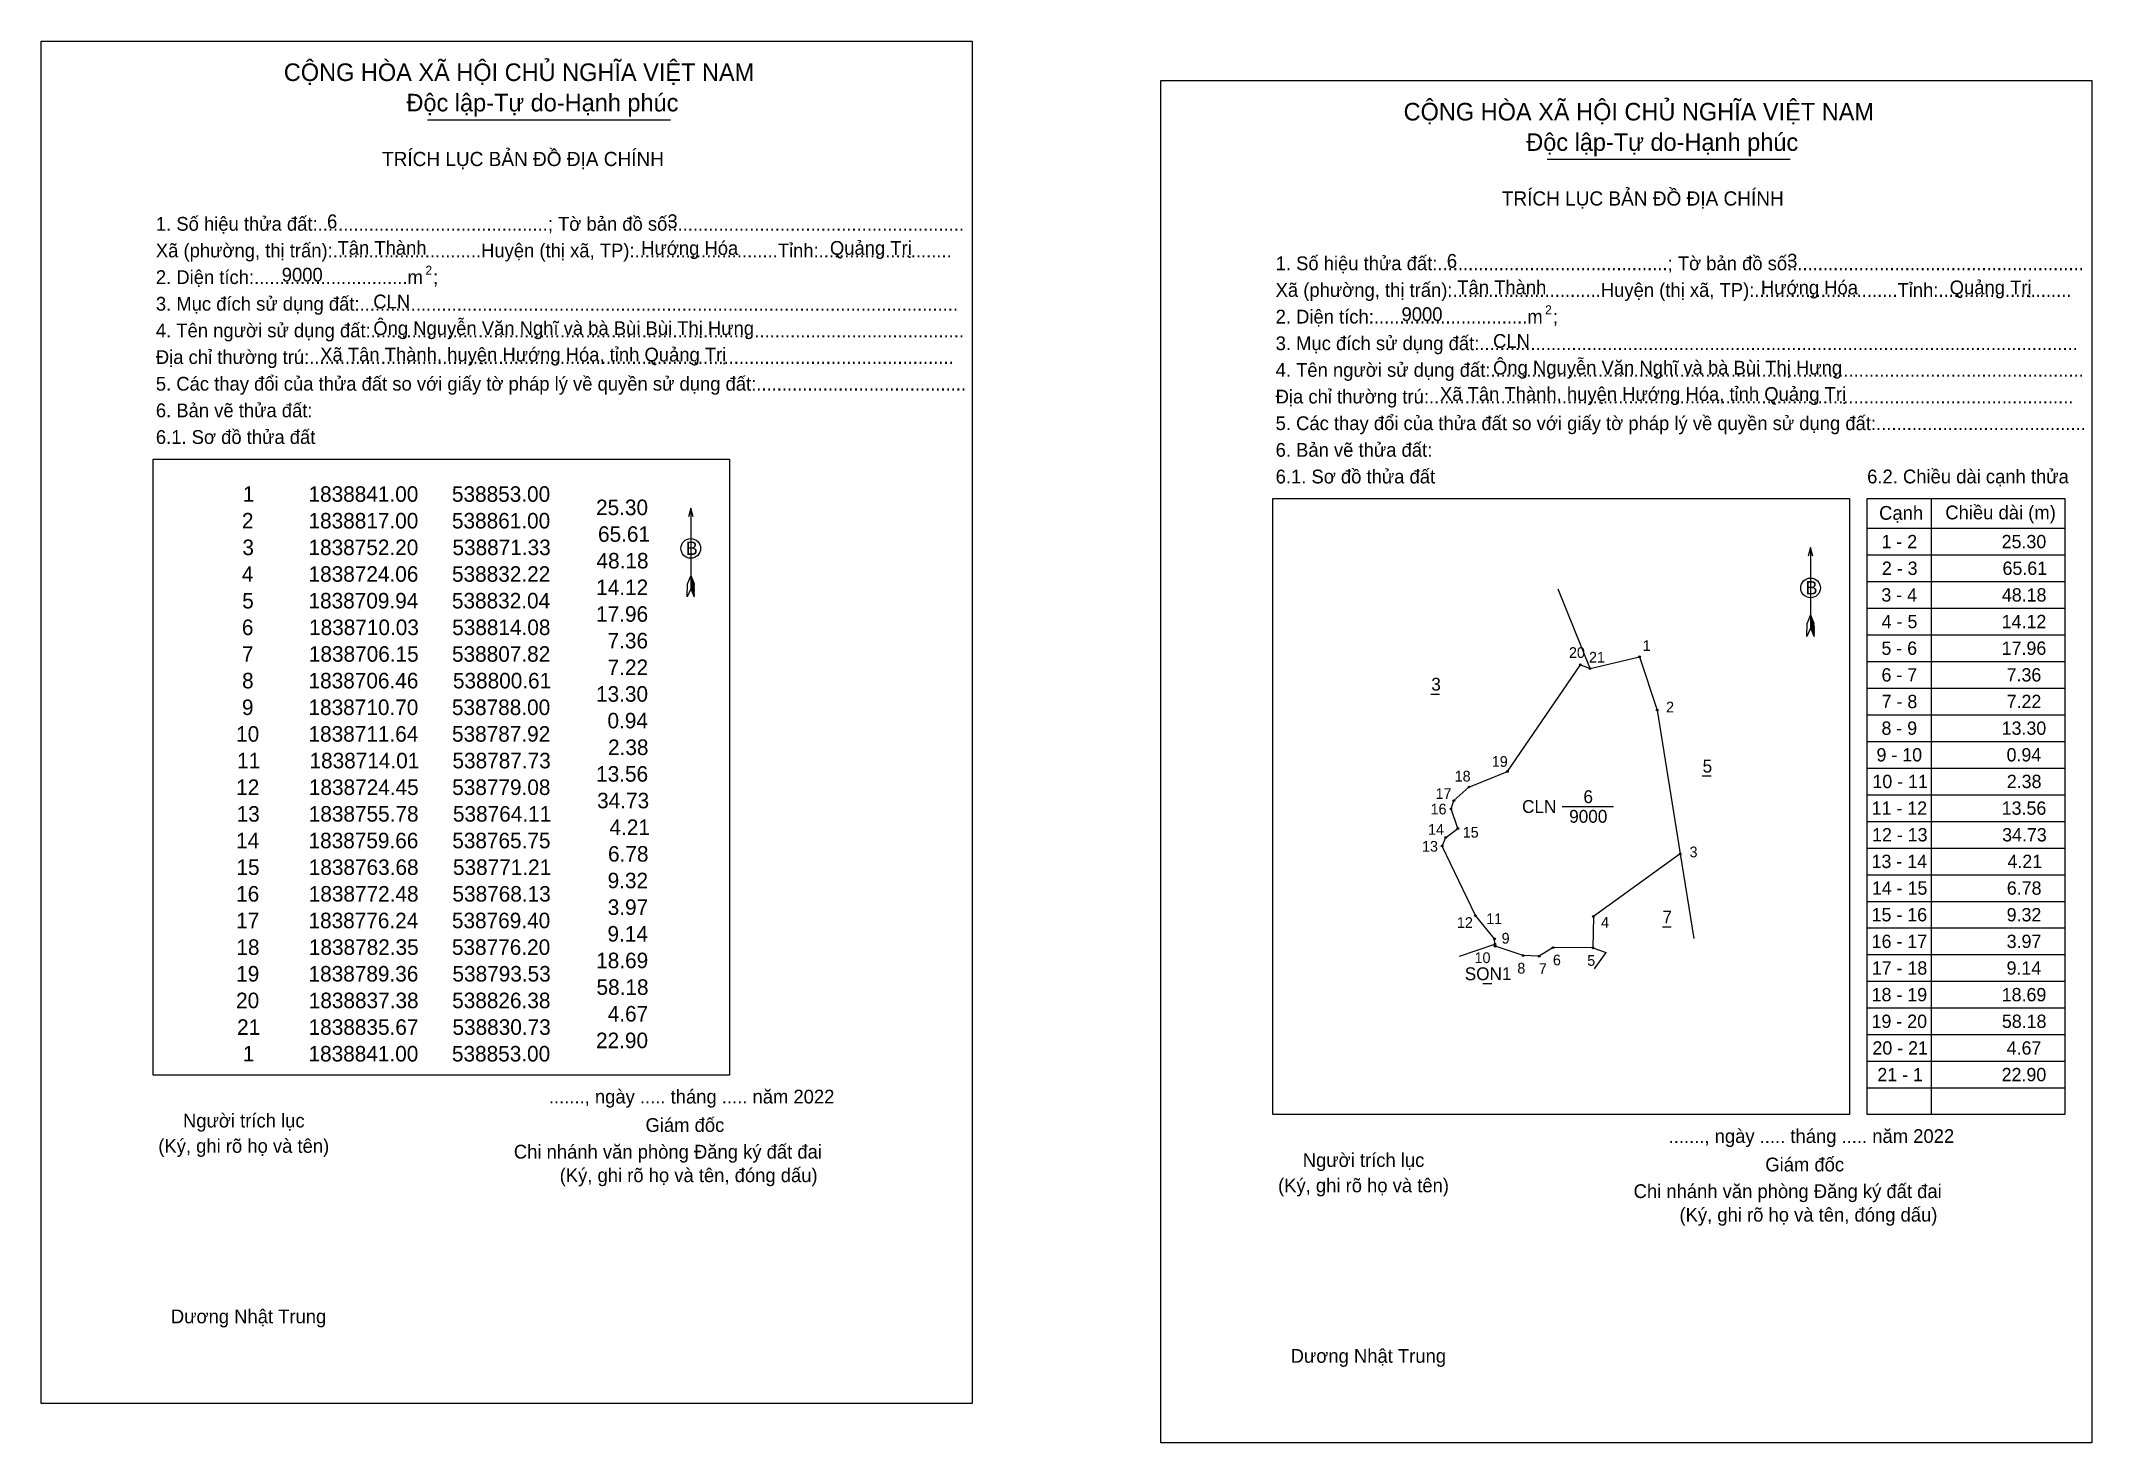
# Model space of a CAD drawing. Extents: x 538133 to 539057, y 1838487 to 1839118.
import ezdxf

# ---------------------------------------------------------------- set-up
doc = ezdxf.new("R2010")
doc.units = 0
for name, color, linetype in [('Level 1', 7, 'Continuous'), ('Level 10', 7, 'Continuous'), ('Level 11', 7, 'Continuous'), ('Level 13', 7, 'Continuous'), ('Level 2', 7, 'Continuous'), ('Level 27', 7, 'Continuous'), ('Level 36', 7, 'Continuous'), ('Level 52', 7, 'Continuous'), ('Level 53', 7, 'Continuous'), ('Level 6', 7, 'Continuous'), ('Level 9', 7, 'Continuous')]:
    doc.layers.add(name, color=color, linetype=linetype)

msp = doc.modelspace()

# ---------------------------------------------------------------- linework, layer by layer
at = {"layer": 'Level 1'}
for p, q in [((538133.15, 1839118.23), (538133.15, 1839118.23)), ((538637.43, 1839100.45), (538637.43, 1839100.45)), ((538183.64, 1838930.05), (538183.64, 1838930.05)), ((538687.92, 1838912.28), (538687.92, 1838912.28)), ((538984.32, 1838912.28), (538984.32, 1838634.88)), ((538425.76, 1838907.93), (538425.76, 1838871.63)), ((538955.52, 1838898.88), (539044.52, 1838898.88)), ((538930.03, 1838890.16), (538930.03, 1838853.86)), ((538955.52, 1838886.88), (539044.52, 1838886.88)), ((538424.16, 1838867.93), (538424.24, 1838873.93)), ((538425.76, 1838877.63), (538424.24, 1838873.93)), ((538425.76, 1838877.63), (538427.3, 1838873.93)), ((538425.76, 1838877.11), (538427.3, 1838873.39)), ((538425.76, 1838876.59), (538427.3, 1838872.87)), ((538425.76, 1838876.07), (538427.32, 1838872.33)), ((538425.76, 1838875.53), (538427.32, 1838871.79)), ((538425.76, 1838875.01), (538427.32, 1838871.25)), ((538425.76, 1838874.49), (538427.32, 1838870.71)), ((538425.76, 1838873.97), (538427.34, 1838870.17)), ((538425.76, 1838873.45), (538427.34, 1838869.63)), ((538427.36, 1838867.93), (538427.3, 1838873.93)), ((538955.52, 1838874.88), (539044.52, 1838874.88)), ((538425.76, 1838871.63), (538424.16, 1838867.93)), ((538425.76, 1838872.93), (538427.34, 1838869.09)), ((538425.76, 1838872.41), (538427.36, 1838868.57)), ((538425.76, 1838871.63), (538427.36, 1838867.93)), ((538928.43, 1838850.16), (538928.51, 1838856.16)), ((538930.03, 1838859.86), (538928.51, 1838856.16)), ((538930.03, 1838859.86), (538931.57, 1838856.16)), ((538930.03, 1838859.34), (538931.57, 1838855.62)), ((538930.03, 1838858.82), (538931.57, 1838855.1)), ((538930.03, 1838858.3), (538931.59, 1838854.56)), ((538930.03, 1838857.76), (538931.59, 1838854.02)), ((538930.03, 1838857.24), (538931.59, 1838853.48)), ((538930.03, 1838856.72), (538931.59, 1838852.94)), ((538930.03, 1838856.2), (538931.61, 1838852.4)), ((538930.03, 1838855.68), (538931.61, 1838851.86)), ((538930.03, 1838855.16), (538931.61, 1838851.32)), ((538931.63, 1838850.16), (538931.57, 1838856.16)), ((538955.52, 1838862.88), (539044.52, 1838862.88)), ((538930.03, 1838853.86), (538928.43, 1838850.16)), ((538930.03, 1838854.64), (538931.63, 1838850.8)), ((538930.03, 1838853.86), (538931.63, 1838850.16)), ((538955.52, 1838850.88), (539044.52, 1838850.88)), ((538955.52, 1838838.88), (539044.52, 1838838.88)), ((538955.52, 1838826.88), (539044.52, 1838826.88)), ((538955.52, 1838814.88), (539044.52, 1838814.88)), ((538955.52, 1838802.88), (539044.52, 1838802.88)), ((538955.52, 1838790.88), (539044.52, 1838790.88)), ((538955.52, 1838778.88), (539044.52, 1838778.88)), ((538955.52, 1838766.88), (539044.52, 1838766.88)), ((538955.52, 1838754.88), (539044.52, 1838754.88)), ((538955.52, 1838742.88), (539044.52, 1838742.88)), ((538955.52, 1838730.88), (539044.52, 1838730.88)), ((538955.52, 1838718.88), (539044.52, 1838718.88)), ((538955.52, 1838706.88), (539044.52, 1838706.88)), ((538955.52, 1838694.88), (539044.52, 1838694.88)), ((538955.52, 1838682.88), (539044.52, 1838682.88)), ((538955.52, 1838670.88), (539044.52, 1838670.88)), ((538443.24, 1838652.65), (538443.24, 1838652.65)), ((538955.52, 1838658.88), (539044.52, 1838658.88)), ((538955.52, 1838646.88), (539044.52, 1838646.88)), ((538947.52, 1838634.88), (538947.52, 1838634.88)), ((538552.5, 1838504.78), (538552.5, 1838504.78)), ((539056.77, 1838487), (539056.77, 1838487))]:
    msp.add_line(p, q, dxfattribs=at)
for points in [[(538183.64, 1838930.05), (538443.24, 1838930.05), (538443.24, 1838652.65), (538183.64, 1838652.65)], [(538687.92, 1838912.28), (538947.52, 1838912.28), (538947.52, 1838634.88), (538687.92, 1838634.88)], [(538955.52, 1838912.28), (539044.52, 1838912.28), (539044.52, 1838634.88), (538955.52, 1838634.88)]]:
    msp.add_lwpolyline(points, close=True, dxfattribs=at)
for points in [[(538426.8, 1838904.07), (538425.76, 1838907.93), (538424.72, 1838904.07)], [(538931.07, 1838886.3), (538930.03, 1838890.16), (538928.99, 1838886.3)]]:
    msp.add_lwpolyline(points, dxfattribs=at)
for centre in [(538425.76, 1838889.79), (538930.04, 1838872.01)]:
    msp.add_circle(centre, 4.43, dxfattribs=at)
at = {"layer": 'Level 10'}
for p, q in [((538772.01, 1838706.2), (538787.92, 1838711.64)), ((538832.72, 1838700.48), (538837.97, 1838707.82))]:
    msp.add_line(p, q, dxfattribs=at)
msp.add_lwpolyline([(538830.73, 1838835.67), (538853, 1838841), (538861, 1838817), (538871.33, 1838752.2), (538832.22, 1838724.06), (538832.04, 1838709.94), (538814.08, 1838710.03), (538807.82, 1838706.15), (538800.61, 1838706.46), (538788, 1838710.7), (538787.92, 1838711.64), (538787.73, 1838714.01), (538779.08, 1838724.45), (538764.11, 1838755.78), (538765.75, 1838759.66), (538771.21, 1838763.68), (538768.13, 1838772.48), (538769.4, 1838776.24), (538776.2, 1838782.35), (538793.53, 1838789.36), (538826.38, 1838837.38)], close=True, dxfattribs=at)
at = {"layer": 'Level 11'}
for centre in [(538826.38, 1838837.38), (538853, 1838841), (538830.73, 1838835.67), (538830.73, 1838835.67), (538861, 1838817), (538776.2, 1838782.35), (538793.53, 1838789.36), (538768.13, 1838772.48), (538769.4, 1838776.24), (538771.21, 1838763.68), (538764.11, 1838755.78), (538765.75, 1838759.66), (538871.33, 1838752.2), (538779.08, 1838724.45), (538832.22, 1838724.06), (538787.73, 1838714.01), (538787.92, 1838711.64), (538788, 1838710.7), (538814.08, 1838710.03), (538832.04, 1838709.94), (538800.61, 1838706.46), (538807.82, 1838706.15)]:
    msp.add_circle(centre, 0.385, dxfattribs=at)
at = {"layer": 'Level 13'}
for p, q in [((538307.15, 1839082.77), (538416.62, 1839082.77)), ((538811.43, 1839064.99), (538920.9, 1839064.99))]:
    msp.add_line(p, q, dxfattribs=at)
at = {"layer": 'Level 2'}
for points in [[(538133.15, 1839118.25), (538552.49, 1839118.25), (538552.49, 1838504.78), (538133.15, 1838504.78)], [(538637.43, 1839100.48), (539056.77, 1839100.48), (539056.77, 1838487), (538637.43, 1838487)]]:
    msp.add_lwpolyline(points, close=True, dxfattribs=at)
at = {"layer": 'Level 27'}
for p, q in [((538830.73, 1838835.67), (538816.43, 1838871.45)), ((538871.33, 1838752.2), (538877.4, 1838714.16)), ((538832.04, 1838709.94), (538837.97, 1838707.82))]:
    msp.add_line(p, q, dxfattribs=at)
at = {"layer": 'Level 9'}
for p, q in [((538759.02, 1838824.22), (538763.01, 1838824.22)), ((538881.29, 1838787.33), (538885.28, 1838787.33)), ((538818.21, 1838773.58), (538841.23, 1838773.58)), ((538863.29, 1838719.37), (538867.26, 1838719.37)), ((538782.46, 1838693.85), (538786.45, 1838693.85))]:
    msp.add_line(p, q, dxfattribs=at)

# ---------------------------------------------------------------- texts
at = {"layer": 'Level 1'}
for s, height, p in [('TRÍCH LỤC BẢN ĐỒ ĐỊA CHÍNH', 6.4003, (538286.72, 1839061.95)), ('TRÍCH LỤC BẢN ĐỒ ĐỊA CHÍNH', 6.4003, (538790.99, 1839044.17)), ('1. Số hiệu thửa đất:.............................................; Tờ bản đồ số:.........................................................', 6.2, (538184.87, 1839032.84)), ('Xã (phường, thị trấn):.............................Huyện (thị xã, TP):............................Tỉnh:..........................', 6.2, (538184.87, 1839020.84)), ('1. Số hiệu thửa đất:.............................................; Tờ bản đồ số:.........................................................', 6.2, (538689.14, 1839015.06)), ('2. Diện tích:..............................m  ;', 6.2, (538184.87, 1839008.84)), ('2', 4, (538306.27, 1839013.04)), ('3. Mục đích sử dụng đất:.....................................................................................................................', 6.2, (538184.87, 1838996.84)), ('Xã (phường, thị trấn):.............................Huyện (thị xã, TP):............................Tỉnh:..........................', 6.2, (538689.14, 1839003.06)), ('2. Diện tích:..............................m  ;', 6.2, (538689.14, 1838991.06)), ('2', 4, (538810.54, 1838995.26)), ('4. Tên người sử dụng đất:....................................................................................................................', 6.2, (538184.87, 1838984.84)), ('3. Mục đích sử dụng đất:.....................................................................................................................', 6.2, (538689.14, 1838979.06)), ('Địa chỉ thường trú:..............................................................................................................................', 6.2, (538184.87, 1838972.84)), ('5. Các thay đổi của thửa đất so với giấy tờ pháp lý về quyền sử dụng đất:.........................................', 6.2, (538184.87, 1838960.84)), ('4. Tên người sử dụng đất:....................................................................................................................', 6.2, (538689.14, 1838967.06)), ('Địa chỉ thường trú:..............................................................................................................................', 6.2, (538689.14, 1838955.06)), ('6. Bản vẽ thửa đất:', 6.2, (538184.87, 1838948.84)), ('5. Các thay đổi của thửa đất so với giấy tờ pháp lý về quyền sử dụng đất:.........................................', 6.2, (538689.14, 1838943.06)), ('6.1. Sơ đồ thửa đất', 6.2, (538184.87, 1838936.84)), ('6. Bản vẽ thửa đất:', 6.2, (538689.14, 1838931.06)), ('6.1. Sơ đồ thửa đất', 6.2, (538689.14, 1838919.06)), ('6.2. Chiều dài cạnh thửa', 6.2, (538955.52, 1838919.08)), ('Cạnh', 6.2, (538960.92, 1838902.68)), ('Chiều dài (m)', 6.2, (538990.72, 1838902.88)), ('B', 6, (538423.54, 1838886.86)), ('B', 6, (538927.81, 1838869.09)), ('......., ngày ..... tháng ..... năm 2022', 6.2, (538361.85, 1838639.86)), ('Người trích lục', 6.2, (538197.09, 1838629.06)), ('Giám đốc', 6.2, (538405.38, 1838627.06)), ('(Ký, ghi rõ họ và tên)', 6.2, (538185.97, 1838617.66)), ('......., ngày ..... tháng ..... năm 2022', 6.2, (538866.12, 1838622.08)), ('Chi nhánh văn phòng Đăng ký đất đai', 6.2, (538346.08, 1838615.06)), ('Người trích lục', 6.2, (538701.36, 1838611.28)), ('Giám đốc', 6.2, (538909.66, 1838609.28)), ('(Ký, ghi rõ họ và tên, đóng dấu)', 6.2, (538366.73, 1838604.46)), ('(Ký, ghi rõ họ và tên)', 6.2, (538690.24, 1838599.88)), ('Chi nhánh văn phòng Đăng ký đất đai', 6.2, (538850.36, 1838597.28)), ('(Ký, ghi rõ họ và tên, đóng dấu)', 6.2, (538871.01, 1838586.68)), ('Dương Nhật Trung', 6.2, (538191.63, 1838540.89)), ('Dương Nhật Trung', 6.2, (538695.91, 1838523.12))]:
    msp.add_text(s, height=height, dxfattribs=at).set_placement(p)
at = {"layer": 'Level 13'}
for s, height, p in [('CỘNG HÒA XÃ HỘI CHỦ NGHĨA VIỆT NAM', 7.92, (538242.49, 1839100.25)), ('Độc lập-Tự do-Hạnh phúc', 7.92, (538297.72, 1839086.56)), ('CỘNG HÒA XÃ HỘI CHỦ NGHĨA VIỆT NAM', 7.92, (538746.77, 1839082.48)), ('Độc lập-Tự do-Hạnh phúc', 7.92, (538802, 1839068.79)), ('CLN', 5.779, (538800.11, 1838770.69)), ('9000', 5.779, (538821.33, 1838766.26)), ('6', 5.78, (538827.75, 1838775.12))]:
    msp.add_text(s, height=height, dxfattribs=at).set_placement(p)
at = {"layer": 'Level 36'}
for s, height, p in [('3', 5.78, (538759.24, 1838825.76)), ('5', 5.78, (538881.43, 1838788.87)), ('7', 5.78, (538863.33, 1838720.91)), ('SON1', 5.779, (538774.31, 1838695.39))]:
    msp.add_text(s, height=height, dxfattribs=at).set_placement(p)
at = {"layer": 'Level 52'}
for s, p in [('1 - 2', (538961.98, 1838889.87)), ('25.30', (539016.1, 1838889.87)), ('2 - 3', (538962.16, 1838877.87)), ('65.61', (539016.49, 1838877.87)), ('3 - 4', (538961.95, 1838865.87)), ('48.18', (539016.2, 1838865.87)), ('4 - 5', (538962.09, 1838853.87)), ('14.12', (539016.13, 1838853.87)), ('5 - 6', (538961.96, 1838841.87)), ('17.96', (539016.12, 1838841.87)), ('6 - 7', (538961.99, 1838829.87)), ('7.36', (539018.33, 1838829.87)), ('7 - 8', (538962.05, 1838817.87)), ('7.22', (539018.35, 1838817.87)), ('8 - 9', (538961.98, 1838805.87)), ('13.30', (539016.1, 1838805.87)), ('9 - 10', (538959.74, 1838793.87)), ('0.94', (539018.31, 1838793.87)), ('10 - 11', (538957.91, 1838781.87)), ('2.38', (539018.42, 1838781.87)), ('11 - 12', (538957.55, 1838769.87)), ('13.56', (539016.12, 1838769.87)), ('12 - 13', (538957.73, 1838757.87)), ('34.73', (539016.31, 1838757.87)), ('13 - 14', (538957.52, 1838745.87)), ('4.21', (539018.71, 1838745.87)), ('14 - 15', (538957.65, 1838733.87)), ('6.78', (539018.42, 1838733.87)), ('15 - 16', (538957.53, 1838721.87)), ('9.32', (539018.35, 1838721.87)), ('16 - 17', (538957.56, 1838709.87)), ('3.97', (539018.36, 1838709.87)), ('17 - 18', (538957.62, 1838697.87)), ('9.14', (539018.31, 1838697.87)), ('18 - 19', (538957.55, 1838685.87)), ('18.69', (539016.13, 1838685.87)), ('19 - 20', (538957.52, 1838673.87)), ('58.18', (539016.2, 1838673.87)), ('20 - 21', (538957.91, 1838661.87)), ('4.67', (539018.36, 1838661.87)), ('21 - 1', (538960.12, 1838649.87)), ('22.90', (539016.1, 1838649.87))]:
    msp.add_text(s, height=6, dxfattribs=at).set_placement(p)
at = {"layer": 'Level 53'}
for s, p in [('1', (538224.04, 1838910.77)), ('1838841.00', (538253.61, 1838910.77)), ('538853.00', (538318.2, 1838910.77)), ('25.30', (538383.09, 1838904.77)), ('2', (538223.62, 1838898.77)), ('1838817.00', (538253.61, 1838898.77)), ('538861.00', (538318.2, 1838898.77)), ('3', (538223.84, 1838886.77)), ('1838752.20', (538253.61, 1838886.77)), ('538871.33', (538318.44, 1838886.77)), ('65.61', (538383.99, 1838892.77)), ('48.18', (538383.31, 1838880.77)), ('4', (538223.58, 1838874.77)), ('1838724.06', (538253.63, 1838874.77)), ('538832.22', (538318.23, 1838874.77)), ('14.12', (538383.15, 1838868.77)), ('5', (538223.75, 1838862.77)), ('1838709.94', (538253.61, 1838862.77)), ('538832.04', (538318.19, 1838862.77)), ('6', (538223.6, 1838850.77)), ('1838710.03', (538253.86, 1838850.77)), ('538814.08', (538318.31, 1838850.77)), ('17.96', (538383.12, 1838856.77)), ('7', (538223.64, 1838838.77)), ('1838706.15', (538253.77, 1838838.77)), ('538807.82', (538318.23, 1838838.77)), ('7.36', (538388.29, 1838844.77)), ('7.22', (538388.32, 1838832.77)), ('8', (538223.7, 1838826.77)), ('1838706.46', (538253.63, 1838826.77)), ('538800.61', (538318.65, 1838826.77)), ('13.30', (538383.09, 1838820.77)), ('9', (538223.63, 1838814.77)), ('1838710.70', (538253.61, 1838814.77)), ('538788.00', (538318.2, 1838814.77)), ('10', (538221, 1838802.77)), ('1838711.64', (538253.61, 1838802.77)), ('538787.92', (538318.23, 1838802.77)), ('0.94', (538388.25, 1838808.77)), ('2.38', (538388.49, 1838796.77)), ('11', (538221.45, 1838790.77)), ('1838714.01', (538254.06, 1838790.77)), ('538787.73', (538318.44, 1838790.77)), ('13.56', (538383.12, 1838784.77)), ('12', (538221.03, 1838778.77)), ('1838724.45', (538253.77, 1838778.77)), ('538779.08', (538318.31, 1838778.77)), ('13', (538221.25, 1838766.77)), ('1838755.78', (538253.72, 1838766.77)), ('538764.11', (538318.65, 1838766.77)), ('34.73', (538383.58, 1838772.77)), ('4.21', (538389.16, 1838760.77)), ('14', (538221, 1838754.77)), ('1838759.66', (538253.63, 1838754.77)), ('538765.75', (538318.35, 1838754.77)), ('6.78', (538388.49, 1838748.77)), ('15', (538221.16, 1838742.77)), ('1838763.68', (538253.72, 1838742.77)), ('538771.21', (538318.65, 1838742.77)), ('16', (538221.02, 1838730.77)), ('1838772.48', (538253.72, 1838730.77)), ('538768.13', (538318.44, 1838730.77)), ('9.32', (538388.32, 1838736.77)), ('17', (538221.05, 1838718.77)), ('1838776.24', (538253.61, 1838718.77)), ('538769.40', (538318.2, 1838718.77)), ('3.97', (538388.36, 1838724.77)), ('9.14', (538388.25, 1838712.77)), ('18', (538221.12, 1838706.77)), ('1838782.35', (538253.77, 1838706.77)), ('538776.20', (538318.2, 1838706.77)), ('18.69', (538383.16, 1838700.77)), ('19', (538221.04, 1838694.77)), ('1838789.36', (538253.63, 1838694.77)), ('538793.53', (538318.44, 1838694.77)), ('20', (538221, 1838682.77)), ('1838837.38', (538253.72, 1838682.77)), ('538826.38', (538318.31, 1838682.77)), ('58.18', (538383.31, 1838688.77)), ('4.67', (538388.36, 1838676.77)), ('21', (538221.45, 1838670.77)), ('1838835.67', (538253.66, 1838670.77)), ('538830.73', (538318.44, 1838670.77)), ('22.90', (538383.09, 1838664.77)), ('1', (538224.04, 1838658.77)), ('1838841.00', (538253.61, 1838658.77)), ('538853.00', (538318.2, 1838658.77))]:
    msp.add_text(s, height=7, dxfattribs=at).set_placement(p)
at = {"layer": 'Level 6'}
for s, p in [('6', (538261.95, 1839033.94)), ('3', (538415.23, 1839034.02)), ('Tân Thành', (538266.69, 1839022.02)), ('Hướng Hóa', (538403.43, 1839021.94)), ('Quảng Trị', (538488.43, 1839021.98)), ('6', (538766.22, 1839016.16)), ('3', (538919.5, 1839016.24)), ('9000', (538241.57, 1839009.94)), ('CLN', (538282.79, 1838997.88)), ('Tân Thành', (538770.96, 1839004.24)), ('Hướng Hóa', (538907.7, 1839004.16)), ('Quảng Trị', (538992.7, 1839004.2)), ('Ông Nguyễn Văn Nghĩ và bà Bùi Bùi Thị Hưng', (538282.79, 1838985.85)), ('9000', (538745.84, 1838992.16)), ('CLN', (538787.06, 1838980.1)), ('Xã Tân Thành, huyện Hướng Hóa, tỉnh Quảng Trị', (538258.89, 1838973.98)), ('Ông Nguyễn Văn Nghĩ và bà Bùi Thị Hưng', (538787.06, 1838968.08)), ('Xã Tân Thành, huyện Hướng Hóa, tỉnh Quảng Trị', (538763.16, 1838956.2))]:
    msp.add_text(s, height=6.2, dxfattribs=at).set_placement(p)
at = {"layer": 'Level 9'}
for s, height, p in [('1', 4.82, (538854.46, 1838843.64)), ('20', 4.816, (538821.25, 1838840.5)), ('21', 4.816, (538830.27, 1838838.39)), ('2', 4.82, (538864.98, 1838815.97)), ('19', 4.816, (538786.5, 1838791.45)), ('17', 4.816, (538761.17, 1838777.01)), ('18', 4.816, (538769.78, 1838784.84)), ('16', 4.816, (538758.93, 1838770.04)), ('14', 4.816, (538757.78, 1838760.83)), ('15', 4.816, (538773.41, 1838759.57)), ('13', 4.816, (538755.07, 1838753.24)), ('3', 4.82, (538875.55, 1838750.71)), ('12', 4.816, (538770.8, 1838718.93)), ('11', 4.816, (538783.99, 1838720.65)), ('9', 4.82, (538790.92, 1838711.85)), ('4', 4.82, (538835.69, 1838718.98)), ('10', 4.816, (538778.73, 1838703.09)), ('8', 4.82, (538797.98, 1838698.37)), ('7', 4.82, (538807.66, 1838698.15)), ('6', 4.82, (538814.01, 1838702.06)), ('5', 4.82, (538829.49, 1838701.84))]:
    msp.add_text(s, height=height, dxfattribs=at).set_placement(p)

doc.saveas('drawing.dxf')
